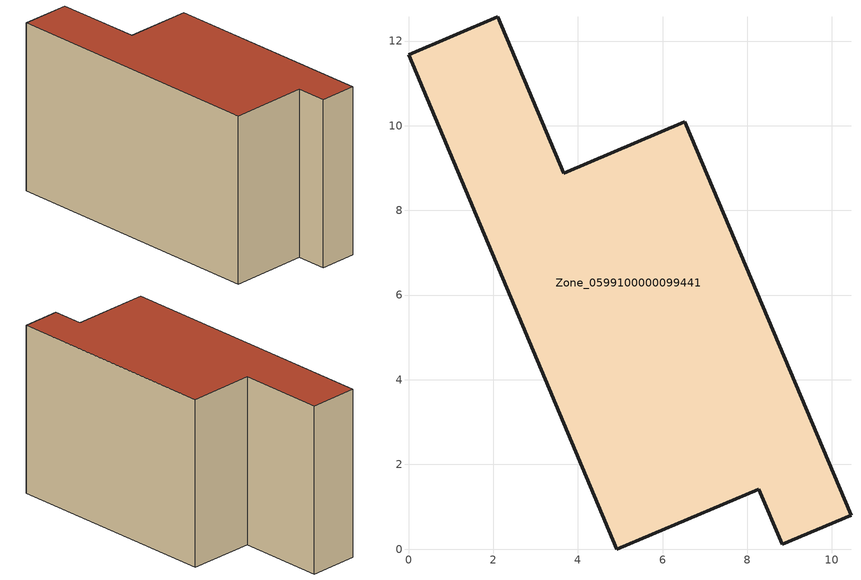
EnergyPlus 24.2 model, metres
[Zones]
Zone_0599100000099441
 floor ground (C_G): 3.67,8.88 6.52,10.09 10.45,0.8 8.83,0.11 8.27,1.42 4.92,0 0,11.67 2.11,12.57 z0
 wall outside (C_F): 2.11,12.57 0,11.67 4.92,0 8.27,1.42 8.83,0.11 10.45,0.8 6.52,10.09 3.67,8.88 2.11,12.57 z0:7.89
 roof outside (C_R): 3.67,8.88 2.11,12.57 0,11.67 4.92,0 8.27,1.42 8.83,0.11 10.45,0.8 6.52,10.09 z7.89
[BUILDING]
Pand.0599100000099441: North Axis=0; Terrain=City; Loads Convergence Tolerance Value=0.04; Temperature Convergence Tolerance Value=0.4; Solar Distribution=FullExterior; Maximum Number of Warmup Days=25; Minimum Number of Warmup Days=1
[Site:Location]
Rotterdam.The.Hague.AP_ZH_NLD Design_Conditions: Latitude=51.96; Longitude=4.45; Time Zone=1; Elevation=-4.5
[SITE:GROUNDTEMPERATURE:BUILDINGSURFACE]
18, 18, 18, 18, 18, 18, 18, 18, 18, 18, 18, 18
[MATERIAL] Thermal Absorptance=0.9; Solar Absorptance=0.7; Visible Absorptance=0.7
Name | Roughness | Thickness | Conductivity | Density | Specific Heat
G.TI.1975-1991 | MediumSmooth | 0.15 | 0.288461 | 540 | 1210
F.TI.1975-1991 | Rough | 0.3 | 0.230769 | 1920 | 840
R.TI.1975-1991 | MediumRough | 0.2 | 0.153846 | 1500 | 1000
[CONSTRUCTION]
C_G: G.TI.1975-1991
C_F: F.TI.1975-1991
C_R: R.TI.1975-1991
[ZONE]
Zone_0599100000099441: Type=1; Multiplier=1; Ceiling Height=Autocalculate; Volume=Autocalculate; Floor Area=autocalculate; Part of Total Floor Area=Yes
[ZONEINFILTRATION:DESIGNFLOWRATE]
Infil_Zone_0599100000099441: Zone or ZoneList or Space or SpaceList=Zone_0599100000099441; Schedule=AlwaysOn; Design Flow Rate Calculation Method=Flow/Area; Flow Rate per Floor Area=0.003; Constant Term Coefficient=1; Temperature Term Coefficient=0; Velocity Term Coefficient=0; Velocity Squared Term Coefficient=0
[HVACTEMPLATE:ZONE:IDEALLOADSAIRSYSTEM]
Zone_0599100000099441: Maximum Heating Supply Air Temperature=50; Minimum Cooling Supply Air Temperature=13; Maximum Heating Supply Air Humidity Ratio=0.0156; Minimum Cooling Supply Air Humidity Ratio=0.0077; Heating Limit=NoLimit; Cooling Limit=NoLimit; Dehumidification Control Type=ConstantSensibleHeatRatio; Cooling Sensible Heat Ratio=0.7; Dehumidification Setpoint=60; Humidification Control Type=None; Humidification Setpoint=30; Outdoor Air Method=None; Outdoor Air Flow Rate per Person=0.00944; Outdoor Air Flow Rate per Zone Floor Area=0; Outdoor Air Flow Rate per Zone=0; Demand Controlled Ventilation Type=None; Outdoor Air Economizer Type=NoEconomizer; Heat Recovery Type=None; Sensible Heat Recovery Effectiveness=0.7; Latent Heat Recovery Effectiveness=0.65
[ZONECONTROL:THERMOSTAT]
ThermostatControl_Zone_0599100000099441: Zone or ZoneList=Zone_0599100000099441; Control Type Schedule=DualSetpointControlType; Control 1=Thermostat_Zone_0599100000099441; Temperature Difference Between Cutout And Setpoint=0
[THERMOSTATSETPOINT:DUALSETPOINT]
Thermostat_Zone_0599100000099441: Heating Setpoint Temperature Schedule=HeatingSetpoint_Zone_0599100000099441; Cooling Setpoint Temperature Schedule=CoolingSetpoint_Zone_0599100000099441
[SCHEDULE:COMPACT]
HeatingSetpoint_Zone_0599100000099441: Through: 12/31, For: AllDays, Until: 24:00, 21
CoolingSetpoint_Zone_0599100000099441: Through: 12/31, For: AllDays, Until: 24:00, 24
DualSetpointControlType: Through: 12/31, For: AllDays, Until: 24:00, 4
AlwaysOn: Through: 12/31, For: AllDays, Until: 24:00, 1
